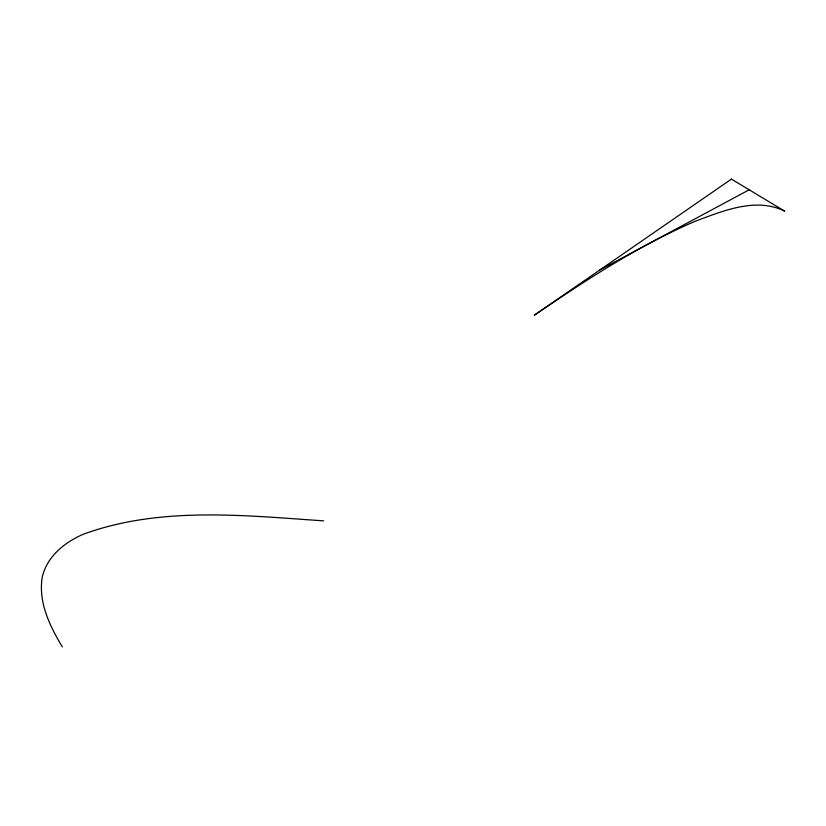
<?xml version="1.0" encoding="UTF-8"?>
<svg xmlns="http://www.w3.org/2000/svg" width="826" height="826" viewBox="0 0 826 826"><rect width="100%" height="100%" fill="white"/><g stroke="black" fill="none" stroke-linecap="round" stroke-linejoin="round"><path stroke-width="1.24" d="M599.965 269.885L749.172 189.784M323.668 520.865C243.856 515.445 159.748 506.131 83.003 534.35C64.428 542.558 46.7 556.662 42.209 577.446C38.203 602.371 49.828 626.149 62.342 646.892M731.413 179.108L534.246 315.274C585.675 280.272 638.095 245.797 695.44 221.161C723.111 210.888 755.966 196.96 784.7 211.146L731.413 179.108"/></g></svg>
